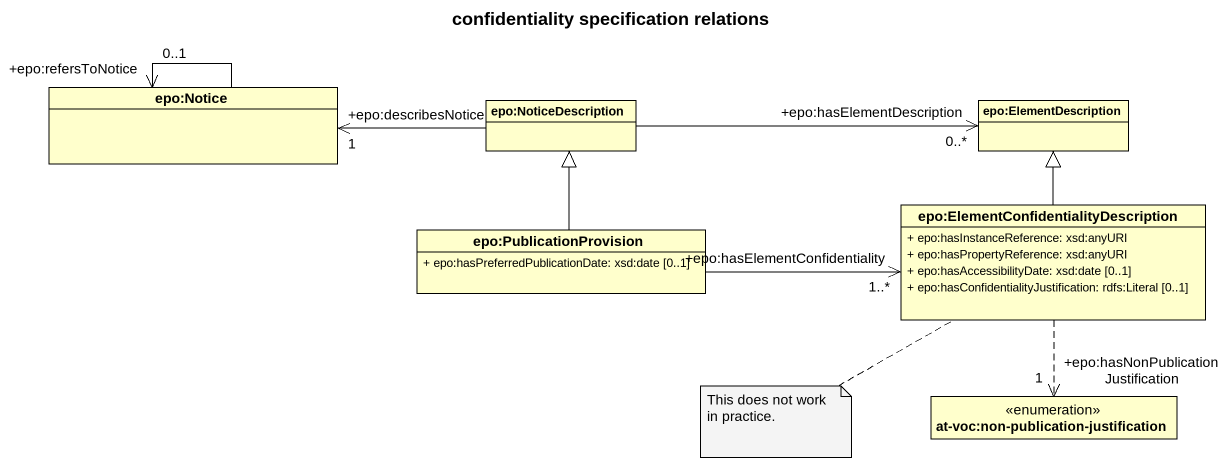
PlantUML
@startuml
title confidentiality specification relations
hide circle
hide empty members
skinparam classAttributeIconSize 0
class "epo:Notice" as epo_Notice
class "epo:NoticeDescription" as epo_NoticeDescription
class "epo:ElementDescription" as epo_ElementDescription
class "epo:ElementConfidentialityDescription" as epo_ElementConfidentialityDe {
  + epo:hasInstanceReference: xsd:anyURI
  + epo:hasPropertyReference: xsd:anyURI
  + epo:hasAccessibilityDate: xsd:date [0..1]
  + epo:hasConfidentialityJustification: rdfs:Literal [0..1]
}
class "epo:PublicationProvision" as epo_PublicationProvision {
  + epo:hasPreferredPublicationDate: xsd:date [0..1]
}
enum "at-voc:non-publication-justification" as at_voc_non_publication
epo_Notice --> "+epo:refersToNotice\n0..1" epo_Notice
epo_NoticeDescription -left-> "+epo:describesNotice\n1" epo_Notice
epo_NoticeDescription -right-> "+epo:hasElementDescription\n0..*" epo_ElementDescription
epo_ElementConfidentialityDe -up-|> epo_ElementDescription
epo_ElementConfidentialityDe ..> "+epo:hasNonPublicationJustification\n1" at_voc_non_publication
epo_PublicationProvision -up-|> epo_NoticeDescription
epo_PublicationProvision -right-> "+epo:hasElementConfidentiality\n1..*" epo_ElementConfidentialityDe
note left of epo_ElementConfidentialityDe : This does not work in practice.
@enduml
